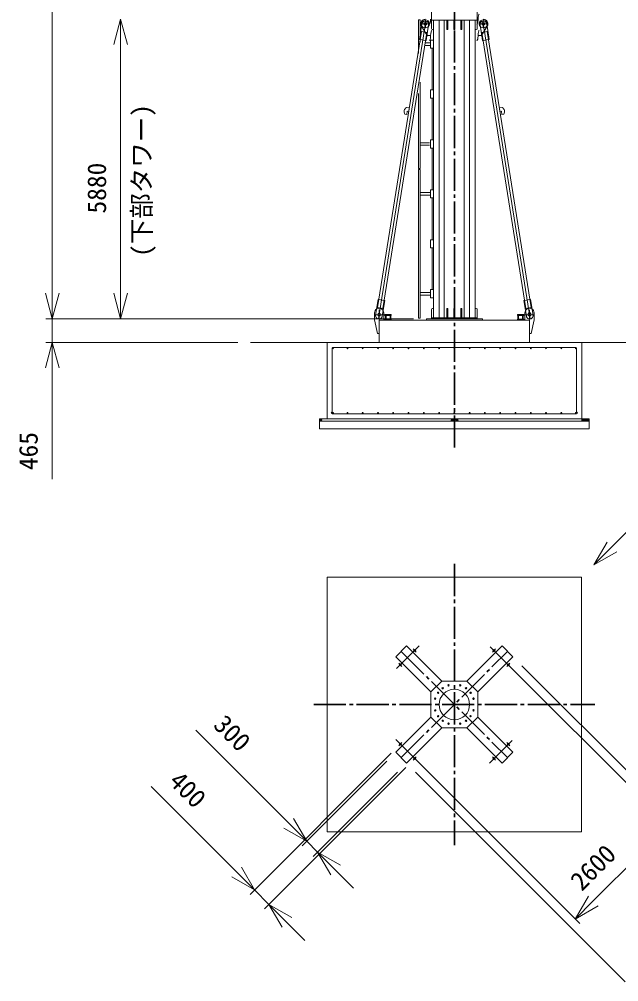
# Model space of a CAD drawing. Units: millimetres, scale not verified. Extents: x -21927 to 21954, y -30681 to 33451.
# Drawn here: x -21926 to -10154, y -26655 to -7758 of the extents above; entities that cross this region are included whole.
import ezdxf
from ezdxf.enums import TextEntityAlignment as Align

# ---------------------------------------------------------------- set-up
doc = ezdxf.new("R2010")
doc.units = ezdxf.units.MM
doc.header["$LTSCALE"] = 70
doc.linetypes.add('CHAIN2', pattern=[12, 9, -1, 1, -1])
for name, color, linetype, lineweight in [('0-4_05 寸法', 7, 'Continuous', 18), ('0-5_10 当社外形線', 3, 'Continuous', 18), ('0-6_12 当社中心線', 3, 'CHAIN2', 35), ('0-7_20 躯体・土木、外形線', 1, 'Continuous', 18)]:
    doc.layers.add(name, color=color, linetype=linetype, lineweight=lineweight)
doc.styles.add('ＭＳ ゴシック', font='')
doc.styles.get('ＭＳ ゴシック').set_extended_font_data('MS Gothic')

msp = doc.modelspace()

# ---------------------------------------------------------------- linework, layer by layer
at = {"layer": '0-4_05 寸法'}
for p, q in [((-21279.22, 15263.1), (-21279.22, -13136.9)), ((-19936.54, -7756.9), (-19936.54, -8256.9)), ((-19936.54, -13136.9), (-19936.54, -8256.9)), ((-21279.22, -13136.9), (-21279.22, -12636.9)), ((-21279.22, -13636.9), (-21279.22, -13136.9)), ((-21279.22, -13636.9), (-21279.22, -13136.9)), ((-19936.54, -13636.9), (-19936.54, -13136.9)), ((-14182.68, -13636.9), (-21404.22, -13636.9)), ((-14182.68, -13636.9), (-21404.22, -13636.9)), ((-21279.22, -13636.9), (-21279.22, -14101.9)), ((-14182.68, -13636.9), (-20061.54, -13636.9)), ((-17632.68, -14101.9), (-21404.22, -14101.9)), ((-21279.22, -14101.9), (-21279.22, -14601.9)), ((-21279.22, -14601.9), (-21279.22, -16785.24)), ((-12286.67, -20468.64), (-9082.71, -23672.6)), ((-12056.86, -20450.97), (-7939.25, -24568.57)), ((-16633.98, -23543.16), (-18461.64, -21715.49)), ((-14620.12, -22165.7), (-17394.85, -24940.43)), ((-14337.28, -22448.54), (-17112.01, -25223.27)), ((-14708.51, -22324.8), (-16368.81, -23985.1)), ((-14125.14, -22307.12), (-10921.19, -25511.08)), ((-14496.38, -22536.93), (-16156.68, -24197.23)), ((-14142.82, -22536.93), (-10025.22, -26654.54)), ((-17660.02, -24498.49), (-19334.68, -22823.83)), ((-16280.42, -23896.71), (-16633.98, -23543.16)), ((-16068.29, -24108.85), (-16280.42, -23896.71)), ((-10656.02, -25069.13), (-9524.65, -23937.76)), ((-16068.29, -24108.85), (-15714.74, -24462.4)), ((-17306.46, -24852.04), (-17660.02, -24498.49)), ((-15714.74, -24462.4), (-15361.18, -24815.95)), ((-17023.62, -25134.89), (-17306.46, -24852.04)), ((-11009.58, -25422.69), (-10656.02, -25069.13)), ((-17023.62, -25134.89), (-16670.07, -25488.44)), ((-16670.07, -25488.44), (-16316.51, -25841.99))]:
    msp.add_line(p, q, dxfattribs=at)
for points in [[(-20070.51, -8256.9), (-19936.54, -7756.9), (-19802.56, -8256.9)], [(-21145.24, -13136.9), (-21279.22, -13636.9), (-21413.19, -13136.9)], [(-21145.24, -13136.9), (-21279.22, -13636.9), (-21413.19, -13136.9)], [(-19802.56, -13136.9), (-19936.54, -13636.9), (-20070.51, -13136.9)], [(-21413.19, -14601.9), (-21279.22, -14101.9), (-21145.24, -14601.9)], [(-10643.34, -18471.77), (-10289.79, -18118.21), (-9582.68, -17411.11)], [(-10195.06, -18212.95), (-10643.34, -18471.77), (-10384.52, -18023.48)], [(-16539.24, -23448.43), (-16280.42, -23896.71), (-16728.71, -23637.9)], [(-15809.47, -24557.13), (-16068.29, -24108.85), (-15620, -24367.67)], [(-17565.28, -24403.76), (-17306.46, -24852.04), (-17754.75, -24593.22)], [(-10561.29, -25163.87), (-11009.58, -25422.69), (-10750.76, -24974.4)], [(-16764.8, -25583.17), (-17023.62, -25134.89), (-16575.33, -25393.71)]]:
    msp.add_lwpolyline(points, dxfattribs=at)
at = {"layer": '0-5_10 当社外形線'}
for p, q in [((-13833.49, -7576.9), (-13833.49, -7936.9)), ((-12931.88, -7576.9), (-12931.88, -7936.9)), ((-14873.24, -13641.66), (-13942.37, -7793.23)), ((-14083.49, -7766.9), (-14083.49, -8428.08)), ((-14083.49, -7766.9), (-14053.48, -7766.9)), ((-14083.49, -7766.9), (-14053.48, -7766.9)), ((-14017.93, -7848.03), (-14066.65, -8154.18)), ((-14053.48, -7766.9), (-14053.48, -8207.14)), ((-14028.26, -7894.23), (-13918.08, -8077.9)), ((-13880.17, -7847.93), (-14022.05, -7847.93)), ((-13951.11, -7918.86), (-13951.11, -7776.99)), ((-13936.29, -8174.93), (-13887.57, -7868.78)), ((-13833.49, -7775.9), (-12931.88, -7775.9)), ((-13833.49, -7775.9), (-12931.88, -7775.9)), ((-13833.49, -7775.9), (-12931.88, -7775.9)), ((-13789.08, -7775.9), (-13789.08, -13617.9)), ((-13677.69, -7777.09), (-13677.69, -13617.77)), ((-13582.53, -13617.77), (-13582.53, -7777.09)), ((-13532.68, -7956.9), (-13532.68, -7776.38)), ((-13532.68, -7956.9), (-13532.68, -7776.38)), ((-13512.69, -7956.9), (-13512.69, -7775.9)), ((-13512.69, -7956.9), (-13512.69, -7775.9)), ((-13392.68, -7956.9), (-13392.68, -7775.66)), ((-13392.68, -7956.9), (-13392.68, -7775.67)), ((-13372.68, -7956.9), (-13372.68, -7776.38)), ((-13372.68, -7956.9), (-13372.68, -7776.38)), ((-13252.69, -7956.9), (-13252.69, -7776.38)), ((-13252.69, -7956.9), (-13252.69, -7776.38)), ((-13232.69, -7956.9), (-13232.69, -7777.1)), ((-13232.69, -7956.9), (-13232.69, -7777.1)), ((-13188.45, -13617.77), (-13188.45, -7777.09)), ((-13087.68, -7778.93), (-13087.68, -13617.77)), ((-12976.28, -7775.9), (-12976.28, -13617.9)), ((-12885.2, -7847.93), (-12743.32, -7847.93)), ((-12829.08, -8174.93), (-12877.8, -7868.78)), ((-12737.11, -7894.23), (-12847.29, -8077.9)), ((-11892.13, -13641.66), (-12823, -7793.23)), ((-12814.26, -7918.86), (-12814.26, -7776.99)), ((-12747.44, -7848.03), (-12698.72, -8154.18)), ((-14786.94, -13436.67), (-13923.98, -8014.88)), ((-13918.08, -8077.9), (-13848.08, -8077.9)), ((-13789.16, -7956.9), (-13813.48, -7956.9)), ((-13789.16, -7956.9), (-13813.48, -7956.9)), ((-13512.69, -7956.9), (-13532.68, -7956.9)), ((-13512.69, -7956.9), (-13532.68, -7956.9)), ((-13372.68, -7956.9), (-13392.68, -7956.9)), ((-13372.68, -7956.9), (-13392.68, -7956.9)), ((-13232.69, -7956.9), (-13252.69, -7956.9)), ((-13232.69, -7956.9), (-13252.69, -7956.9)), ((-12951.89, -7956.9), (-12977.54, -7956.9)), ((-12951.89, -7956.9), (-12977.54, -7956.9)), ((-12847.29, -8077.9), (-12917.29, -8077.9)), ((-11978.42, -13436.67), (-12841.39, -8014.87)), ((-14066.65, -8154.18), (-13936.18, -8174.22)), ((-13955.3, -8271.9), (-13861.75, -8271.9)), ((-13948.51, -8221.9), (-13861.75, -8221.9)), ((-13853.49, -8166.9), (-13853.49, -8326.9)), ((-13853.49, -8166.9), (-13790.73, -8166.9)), ((-13853.49, -8166.9), (-13853.49, -8326.9)), ((-13853.49, -8166.9), (-13790.73, -8166.9)), ((-13853.49, -8166.9), (-13853.49, -8326.9)), ((-13853.49, -8166.9), (-13790.73, -8166.9)), ((-12698.72, -8154.18), (-12829.19, -8174.22)), ((-13853.49, -8326.9), (-13790.73, -8326.9)), ((-13853.49, -8326.9), (-13790.73, -8326.9)), ((-13853.49, -8326.9), (-13790.73, -8326.9)), ((-13819.09, -8328.52), (-13819.09, -9143.44)), ((-14053.48, -8994.85), (-14053.48, -10686.9)), ((-14083.49, -9215.79), (-14083.49, -10686.9)), ((-13853.49, -9146.9), (-13853.49, -9306.9)), ((-13853.49, -9146.9), (-13790.73, -9146.9)), ((-13853.49, -9306.9), (-13790.73, -9306.9)), ((-13819.09, -9307.09), (-13819.09, -10125.32)), ((-14048.73, -10181.9), (-13871.09, -10181.9)), ((-13853.49, -10126.9), (-13853.49, -10286.9)), ((-13853.49, -10126.9), (-13790.73, -10126.9)), ((-14048.73, -10231.9), (-13871.09, -10231.9)), ((-13853.49, -10286.9), (-13790.73, -10286.9)), ((-13819.09, -10283.85), (-13819.09, -11106.23)), ((-14083.49, -10686.9), (-14053.48, -10686.9)), ((-14083.49, -10706.9), (-14083.49, -13626.9)), ((-13853.49, -11106.9), (-13853.49, -11266.9)), ((-13853.49, -11106.9), (-13790.73, -11106.9)), ((-13853.49, -11106.9), (-13853.49, -11266.9)), ((-13853.49, -11106.9), (-13790.73, -11106.9)), ((-14048.73, -11161.91), (-13861.75, -11161.91)), ((-14048.73, -11211.9), (-13861.75, -11211.9)), ((-13853.49, -11266.9), (-13790.73, -11266.9)), ((-13853.49, -11266.9), (-13790.73, -11266.9)), ((-13819.09, -11268.52), (-13819.09, -12083.45)), ((-13853.49, -12086.9), (-13853.49, -12246.9)), ((-13853.49, -12086.9), (-13790.73, -12086.9)), ((-13853.49, -12086.9), (-13853.49, -12246.9)), ((-13853.49, -12086.9), (-13790.73, -12086.9)), ((-13853.49, -12246.9), (-13790.73, -12246.9)), ((-13853.49, -12246.9), (-13790.73, -12246.9)), ((-13819.09, -12247.09), (-13819.09, -13065.32)), ((-14048.73, -13121.9), (-13855.72, -13121.9)), ((-14048.73, -13171.9), (-13859.05, -13171.9)), ((-13853.49, -13066.9), (-13853.49, -13226.9)), ((-13853.49, -13066.9), (-13790.73, -13066.9)), ((-13853.49, -13066.9), (-13853.49, -13226.91)), ((-13853.49, -13066.9), (-13790.73, -13066.9)), ((-13853.49, -13226.9), (-13790.73, -13226.9)), ((-13853.49, -13226.91), (-13790.73, -13226.91)), ((-14928.04, -13566.1), (-14879.31, -13259.96)), ((-11837.32, -13566.1), (-11886.05, -13259.96)), ((-14950.43, -13557.9), (-14764.93, -13557.9)), ((-14947.68, -13661.9), (-14947.68, -13523.61)), ((-14891.62, -13420.01), (-14786.94, -13436.67)), ((-14857.68, -13650.65), (-14857.68, -13465.15)), ((-14767.68, -13662.9), (-14767.68, -13522.9)), ((-14745.18, -13571.9), (-14745.18, -13555.9)), ((-14745.18, -13555.9), (-14620.18, -13555.9)), ((-14745.18, -13571.9), (-14620.18, -13571.9)), ((-14734.68, -13646.9), (-14734.68, -13571.9)), ((-14722.68, -13646.9), (-14722.68, -13571.9)), ((-14642.68, -13646.9), (-14642.68, -13571.9)), ((-14630.68, -13646.9), (-14630.68, -13571.9)), ((-14620.18, -13571.9), (-14620.18, -13555.9)), ((-13833.49, -13458.94), (-13833.49, -13636.9)), ((-13789.16, -13436.9), (-13813.48, -13436.9)), ((-13512.69, -13436.9), (-13532.68, -13436.9)), ((-13532.68, -13436.9), (-13532.68, -13617.41)), ((-13512.69, -13436.9), (-13512.69, -13617.91)), ((-13372.68, -13436.9), (-13392.68, -13436.9)), ((-13392.68, -13436.9), (-13392.68, -13618.14)), ((-13372.68, -13436.9), (-13372.68, -13617.41)), ((-13232.69, -13436.9), (-13252.69, -13436.9)), ((-13252.69, -13436.9), (-13252.69, -13617.41)), ((-13232.69, -13436.9), (-13232.69, -13616.7)), ((-12951.89, -13436.9), (-12977.54, -13436.9)), ((-12931.88, -13458.94), (-12931.88, -13636.9)), ((-12145.18, -13571.91), (-12145.18, -13555.91)), ((-12145.18, -13555.91), (-12020.18, -13555.91)), ((-12145.18, -13571.91), (-12020.18, -13571.91)), ((-12134.68, -13646.91), (-12134.68, -13571.91)), ((-12122.68, -13646.91), (-12122.68, -13571.91)), ((-12042.68, -13646.91), (-12042.68, -13571.91)), ((-12030.68, -13646.91), (-12030.68, -13571.91)), ((-12020.18, -13571.91), (-12020.18, -13555.91)), ((-11814.93, -13557.9), (-12000.43, -13557.9)), ((-11997.68, -13662.91), (-11997.68, -13522.9)), ((-11873.74, -13420.01), (-11978.42, -13436.67)), ((-11907.68, -13650.65), (-11907.68, -13465.15)), ((-11817.68, -13661.9), (-11817.68, -13523.61)), ((-14893.22, -13927.9), (-14947.68, -13661.19)), ((-14857.68, -13662.9), (-11907.68, -13662.9)), ((-14857.68, -14101.9), (-14857.68, -13662.9)), ((-14745.18, -13662.9), (-14745.18, -13646.9)), ((-14745.18, -13646.9), (-14620.18, -13646.9)), ((-14620.18, -13662.9), (-14620.18, -13646.9)), ((-14083.49, -13626.9), (-14053.48, -13626.9)), ((-13833.49, -13617.9), (-13033.48, -13617.9)), ((-13833.49, -13617.9), (-12931.88, -13617.9)), ((-12145.18, -13662.91), (-12145.18, -13646.91)), ((-12145.18, -13646.91), (-12020.18, -13646.91)), ((-12020.18, -13662.91), (-12020.18, -13646.91)), ((-11907.68, -14101.9), (-11907.68, -13662.9)), ((-11872.15, -13927.9), (-11817.68, -13661.2)), ((-14893.22, -13927.9), (-14857.68, -13927.9)), ((-11872.15, -13927.9), (-11907.68, -13927.9)), ((-14319.6, -20062.06), (-14531.73, -20274.19)), ((-13630.19, -20751.46), (-14319.6, -20062.06)), ((-13135.17, -20751.46), (-12445.77, -20062.06)), ((-12233.63, -20274.19), (-12445.77, -20062.06)), ((-13842.33, -20963.59), (-14531.73, -20274.19)), ((-12923.04, -20963.59), (-12233.63, -20274.19)), ((-13630.19, -20751.46), (-13842.33, -20963.59)), ((-13630.19, -20751.46), (-13135.17, -20751.46)), ((-12923.04, -20963.59), (-13135.17, -20751.46)), ((-13842.33, -20963.59), (-13842.33, -21458.62)), ((-12923.04, -21458.62), (-12923.04, -20963.59)), ((-13842.33, -21458.62), (-14531.73, -22148.02)), ((-13842.33, -21458.62), (-13630.19, -21670.75)), ((-13135.17, -21670.75), (-12923.04, -21458.62)), ((-13135.17, -21670.75), (-12923.04, -21458.62)), ((-12923.04, -21458.62), (-12233.63, -22148.02)), ((-13630.19, -21670.75), (-14319.6, -22360.15)), ((-13135.17, -21670.75), (-13630.19, -21670.75)), ((-13135.17, -21670.75), (-12445.77, -22360.16)), ((-14531.73, -22148.02), (-14319.6, -22360.15)), ((-12445.77, -22360.16), (-12233.63, -22148.02))]:
    msp.add_line(p, q, dxfattribs=at)
for points in [[(-14891.62, -13420.01), (-14028.66, -7998.21), (-13923.98, -8014.88)], [(-11873.74, -13420.01), (-12736.71, -7998.21), (-12841.39, -8014.87)], [(-14352.76, -9619.42), (-14317.96, -9624.96), (-14308.22, -9563.73), (-14278.59, -9568.45), (-14267.59, -9499.32), (-14323.45, -9490.43)], [(-12412.61, -9619.42), (-12447.41, -9624.96), (-12457.15, -9563.73), (-12486.78, -9568.45), (-12497.78, -9499.32), (-12441.92, -9490.43)], [(-14083.49, -10706.9), (-14053.48, -10706.9), (-14053.48, -13626.9)], [(-14879.31, -13259.96), (-14748.95, -13280.71), (-14797.68, -13586.85)], [(-11886.05, -13259.96), (-12016.41, -13280.71), (-11967.68, -13586.85)], [(-13932.68, -13662.9), (-13932.68, -13636.9), (-12832.68, -13636.9), (-12832.68, -13662.9)]]:
    msp.add_lwpolyline(points, dxfattribs=at)
for centre, radius in [((-13951.08, -7847.93), 80), ((-13951.08, -7847.93), 28), ((-12814.29, -7847.93), 80), ((-12814.29, -7847.93), 28), ((-14857.52, -13557.9), 28), ((-11907.85, -13542.9), 28), ((-11907.85, -13557.9), 28), ((-14160.5, -20150.45), 21), ((-14160.5, -20150.45), 21), ((-12604.86, -20150.45), 21), ((-12604.86, -20150.45), 21), ((-14443.34, -20433.29), 21), ((-14443.34, -20433.29), 21), ((-12322.02, -20433.29), 21), ((-12322.02, -20433.29), 21), ((-13702.49, -20981.95), 13.5), ((-13382.81, -21212.56), 300), ((-13611.84, -20891.3), 13.5), ((-13497.38, -20834.74), 13.5), ((-13267.99, -20834.74), 13.5), ((-13267.5, -20834.89), 13.5), ((-13153.53, -20891.3), 13.5), ((-13153.11, -20891.6), 13.5), ((-13062.88, -20981.95), 13.5), ((-13062.57, -20982.36), 13.5), ((-13759.04, -21096.41), 13.5), ((-13759.04, -21096.41), 13.5), ((-13006.32, -21096.41), 13.5), ((-13006.32, -21096.41), 13.5), ((-13006.16, -21096.9), 13.5), ((-13758.9, -21326.29), 13.5), ((-13006.32, -21325.8), 13.5), ((-13006.32, -21325.8), 13.5), ((-13702.19, -21440.68), 13.5), ((-13611.43, -21531.22), 13.5), ((-13153.53, -21530.91), 13.5), ((-13153.53, -21530.91), 13.5), ((-13062.88, -21440.26), 13.5), ((-13062.88, -21440.26), 13.5), ((-13496.89, -21587.62), 13.5), ((-13267.99, -21587.47), 13.5), ((-13267.99, -21587.47), 13.5), ((-13267.99, -21587.47), 13.5), ((-13267.99, -21587.47), 13.5), ((-14443.34, -21988.92), 21), ((-14443.34, -21988.92), 21), ((-12322.02, -21988.92), 21), ((-12322.02, -21988.92), 21), ((-14160.5, -22271.77), 21), ((-14160.5, -22271.77), 21), ((-12604.87, -22271.77), 21), ((-12604.87, -22271.77), 21)]:
    msp.add_circle(centre, radius, dxfattribs=at)
for centre, radius, start, end in [((-13951.08, -7847.93), 90, 90.00349, 210.95741), ((-13952.75, -7858.41), 66, 350.95639, 170.95639), ((-12812.62, -7858.41), 66, 9.04366, 189.04366), ((-12814.29, -7847.93), 90, 329.04264, 89.99656), ((-13813.48, -7936.9), 20, 180, 270), ((-13813.48, -7936.9), 20, 180, 270), ((-13813.48, -7936.9), 20, 180, 270), ((-12951.89, -7936.9), 20, 270, 0), ((-12951.89, -7936.9), 20, 270, 0), ((-12951.89, -7936.9), 20, 270, 0), ((-14278.59, -9568.45), 90, 119.89883, 214.49861), ((-12486.78, -9568.45), 90, 325.50144, 60.10121), ((-14857.68, -13522.9), 90, 359.36231, 180.45247), ((-14862.86, -13576.48), 66, 170.95639, 350.95639), ((-13813.48, -13456.9), 20, 90, 180), ((-13813.48, -13456.9), 20, 90, 180), ((-12951.89, -13456.9), 20, 0, 90), ((-12951.89, -13456.9), 20, 0, 90), ((-11907.68, -13522.9), 90, 359.54746, 180.63762), ((-11902.5, -13576.48), 66, 189.04366, 9.04366)]:
    msp.add_arc(centre, radius, start, end, dxfattribs=at)
for centre, major_axis, end_param in [((-12892.29, -7758.99), (0, 100), 7.85333975), ((-13873.08, -7757.94), (0, -100), 7.85414157), ((-12942.29, -7758.94), (0, -100), 7.85414157), ((-13873.08, -8078.21), (0, -100), 7.85414157), ((-13823.08, -8078.26), (0, 100), 7.85333975), ((-12942.29, -8079.21), (0, -100), 7.85414157), ((-12892.29, -8079.26), (0, 100), 7.85333975)]:
    msp.add_ellipse(centre, major_axis=major_axis, ratio=0.25, start_param=6.28318374, end_param=end_param, dxfattribs=at)
at = {"layer": '0-6_12 当社中心線'}
for p, q in [((-13382.68, -16166.2), (-13382.68, 17180.6)), ((-13382.68, -18451.46), (-13382.68, -23970.75)), ((-14071.28, -20061.22), (-14532.57, -20522.51)), ((-14071.28, -20061.22), (-14532.57, -20522.51)), ((-14425.66, -22254.09), (-12339.7, -20168.12)), ((-14425.66, -20168.12), (-12339.7, -22254.09)), ((-14129.56, -20181.38), (-14191.44, -20119.51)), ((-14129.56, -20181.38), (-14191.44, -20119.51)), ((-12232.8, -20522.51), (-12694.09, -20061.22)), ((-12232.8, -20522.51), (-12694.09, -20061.22)), ((-12635.8, -20181.38), (-12573.93, -20119.51)), ((-12635.8, -20181.38), (-12573.93, -20119.51)), ((-14412.41, -20464.22), (-14474.28, -20402.35)), ((-14412.41, -20464.22), (-14474.28, -20402.35)), ((-12352.96, -20464.23), (-12291.09, -20402.35)), ((-12352.96, -20464.23), (-12291.09, -20402.35)), ((-16142.33, -21211.11), (-10623.04, -21211.11)), ((-14532.57, -21899.7), (-14071.28, -22360.99)), ((-14532.57, -21899.7), (-14071.28, -22360.99)), ((-12694.09, -22360.99), (-12232.8, -21899.7)), ((-12694.09, -22360.99), (-12232.8, -21899.7)), ((-14412.41, -21957.99), (-14474.28, -22019.86)), ((-14412.41, -21957.99), (-14474.28, -22019.86)), ((-12352.96, -21957.99), (-12291.09, -22019.86)), ((-12352.96, -21957.99), (-12291.09, -22019.86)), ((-14129.56, -22240.83), (-14191.44, -22302.7)), ((-14129.56, -22240.83), (-14191.44, -22302.7)), ((-12635.8, -22240.83), (-12573.93, -22302.7)), ((-12635.8, -22240.83), (-12573.93, -22302.7))]:
    msp.add_line(p, q, dxfattribs=at)
at = {"layer": '0-7_20 躯体・土木、外形線'}
for p, q in [((-17382.68, -14101.9), (-9962.38, -14101.9)), ((-15883.17, -14101.9), (-14857.68, -14101.9)), ((-15882.19, -15601.9), (-15882.19, -14101.9)), ((-14857.68, -14101.9), (-11907.68, -14101.9)), ((-10882.19, -14101.9), (-11907.68, -14101.9)), ((-10882.19, -15601.9), (-10882.19, -14101.9)), ((-15782.19, -15485.9), (-15782.19, -14217.9)), ((-10998.19, -14201.9), (-15766.19, -14201.9)), ((-10982.19, -15485.9), (-10982.19, -14217.9)), ((-10732.19, -15601.9), (-16032.19, -15601.9)), ((-16032.19, -15601.9), (-16032.19, -15801.9)), ((-10732.19, -15651.9), (-16032.19, -15651.9)), ((-10982.19, -15501.9), (-15782.19, -15501.9)), ((-10732.19, -15601.9), (-10732.19, -15801.9)), ((-10732.19, -15801.9), (-16032.19, -15801.9))]:
    msp.add_line(p, q, dxfattribs=at)
msp.add_lwpolyline([(-15882.68, -18711.11), (-10882.68, -18711.11), (-10882.68, -23711.11), (-15882.68, -23711.11)], close=True, dxfattribs=at)
for centre, radius in [((-15766.19, -14217.9), 8), ((-15482.19, -14217.9), 8), ((-15182.19, -14217.9), 8), ((-14882.19, -14217.9), 8), ((-14582.19, -14217.9), 8), ((-14282.19, -14217.9), 8), ((-13982.19, -14217.9), 8), ((-13682.19, -14217.9), 8), ((-13382.19, -14217.9), 8), ((-13082.19, -14217.9), 8), ((-12782.19, -14217.9), 8), ((-12482.19, -14217.9), 8), ((-12182.19, -14217.9), 8), ((-11882.19, -14217.9), 8), ((-11582.19, -14217.9), 8), ((-11282.19, -14217.9), 8), ((-10998.19, -14217.9), 8), ((-15766.19, -15485.9), 8), ((-15482.19, -15485.9), 8), ((-15482.19, -15485.9), 8), ((-15182.19, -15485.9), 8), ((-14882.19, -15485.9), 8), ((-14882.19, -15485.9), 8), ((-14582.19, -15485.9), 8), ((-14282.19, -15485.9), 8), ((-13982.19, -15485.9), 8), ((-13682.19, -15485.9), 8), ((-13382.19, -15485.9), 8), ((-13082.19, -15485.9), 8), ((-12782.19, -15485.9), 8), ((-12482.19, -15485.9), 8), ((-12182.19, -15485.9), 8), ((-11882.19, -15485.9), 8), ((-11582.19, -15485.9), 8), ((-11282.19, -15485.9), 8), ((-10998.19, -15485.9), 8), ((-16024.62, -15606.95), 2.5), ((-16024.18, -15622.46), 2.5), ((-16022.85, -15635.75), 2.5), ((-16014.87, -15614.48), 2.5), ((-16013.98, -15628.22), 2.5), ((-16013.1, -15641.95), 2.5), ((-16006.89, -15607.39), 2.5), ((-16002.45, -15621.13), 2.5), ((-16001.57, -15635.3), 2.5), ((-15994.47, -15608.28), 2.5), ((-15988.26, -15626.44), 2.5), ((-13443.86, -15609.24), 2.5), ((-13443.42, -15624.75), 2.5), ((-13442.09, -15638.04), 2.5), ((-13434.11, -15616.77), 2.5), ((-13433.22, -15630.5), 2.5), ((-13432.34, -15644.24), 2.5), ((-13426.13, -15609.68), 2.5), ((-13421.69, -15623.42), 2.5), ((-13420.81, -15637.59), 2.5), ((-13413.71, -15610.57), 2.5), ((-13407.5, -15628.73), 2.5), ((-13395.6, -15610.13), 2.5), ((-13395.15, -15625.64), 2.5), ((-13393.82, -15638.93), 2.5), ((-13385.84, -15617.67), 2.5), ((-13384.95, -15631.4), 2.5), ((-13384.07, -15645.13), 2.5), ((-13377.86, -15610.58), 2.5), ((-13373.43, -15624.31), 2.5), ((-13372.54, -15638.49), 2.5), ((-13365.44, -15611.46), 2.5), ((-13359.24, -15629.63), 2.5), ((-13347.33, -15611.03), 2.5), ((-13346.89, -15626.53), 2.5), ((-13345.56, -15639.82), 2.5), ((-13337.57, -15618.56), 2.5), ((-13336.69, -15632.29), 2.5), ((-13335.8, -15646.02), 2.5), ((-13329.59, -15611.47), 2.5), ((-13325.16, -15625.2), 2.5), ((-13324.27, -15639.38), 2.5), ((-13317.18, -15612.36), 2.5), ((-13310.97, -15630.52), 2.5), ((-10885.76, -15614.3), 2.5), ((-10885.31, -15629.8), 2.5), ((-10883.98, -15643.09), 2.5), ((-10876, -15621.83), 2.5), ((-10875.11, -15635.56), 2.5), ((-10874.23, -15649.29), 2.5), ((-10868.02, -15614.74), 2.5), ((-10863.59, -15628.47), 2.5), ((-10862.7, -15642.65), 2.5), ((-10855.6, -15615.63), 2.5), ((-10849.4, -15633.79), 2.5), ((-10836.06, -15611.75), 2.5), ((-10835.62, -15627.26), 2.5), ((-10834.29, -15640.55), 2.5), ((-10826.31, -15619.28), 2.5), ((-10825.42, -15633.02), 2.5), ((-10824.54, -15646.75), 2.5), ((-10818.33, -15612.19), 2.5), ((-10813.89, -15625.93), 2.5), ((-10813.01, -15640.1), 2.5), ((-10805.91, -15613.08), 2.5), ((-10799.7, -15631.24), 2.5), ((-10783.83, -15610.48), 2.5), ((-10783.38, -15625.98), 2.5), ((-10782.05, -15639.27), 2.5), ((-10774.07, -15618.01), 2.5), ((-10773.18, -15631.74), 2.5), ((-10772.3, -15645.47), 2.5), ((-10766.09, -15610.92), 2.5), ((-10761.65, -15624.65), 2.5), ((-10760.77, -15638.83), 2.5), ((-10753.67, -15611.81), 2.5), ((-10747.47, -15629.97), 2.5)]:
    msp.add_circle(centre, radius, dxfattribs=at)
for centre, start, end in [((-15766.19, -14217.9), 90, 180), ((-10998.19, -14217.9), 0, 90), ((-15782.19, -15485.9), 90, 270), ((-10982.19, -15485.9), 270, 90)]:
    msp.add_arc(centre, 16, start, end, dxfattribs=at)

# ---------------------------------------------------------------- texts
at = {"layer": '0-4_05 寸法', "style": 'ＭＳ ゴシック'}
for s, rotation, p in [('(下部タワー)', 90, (-19231.35, -12423.83)), ('5880', 90, (-20111.54, -11571.9)), ('465', 90, (-21454.22, -16610.24)), ('300', 315, (-18214.16, -21715.49)), ('400', 315, (-19087.19, -22823.83)), ('2600', 45, (-10803.34, -24968.96))]:
    msp.add_text(s, height=366.6, rotation=rotation, dxfattribs=at).set_placement(p, align=Align.BOTTOM_LEFT)

doc.saveas('drawing.dxf')
